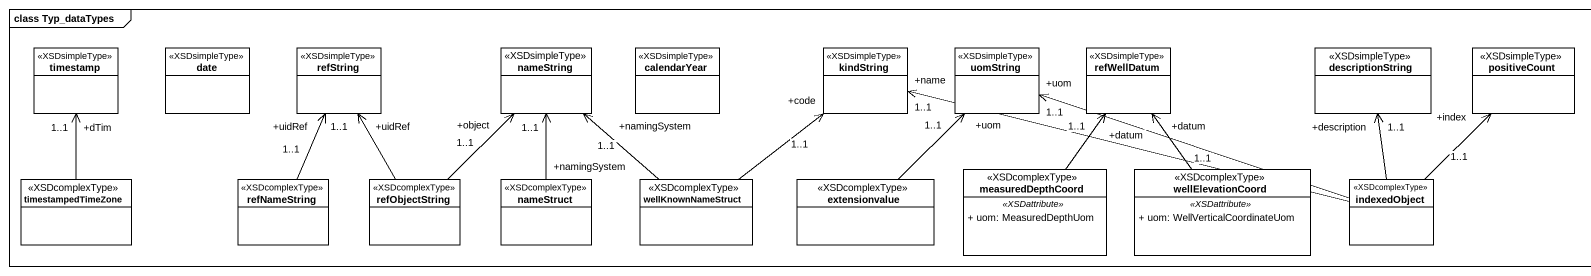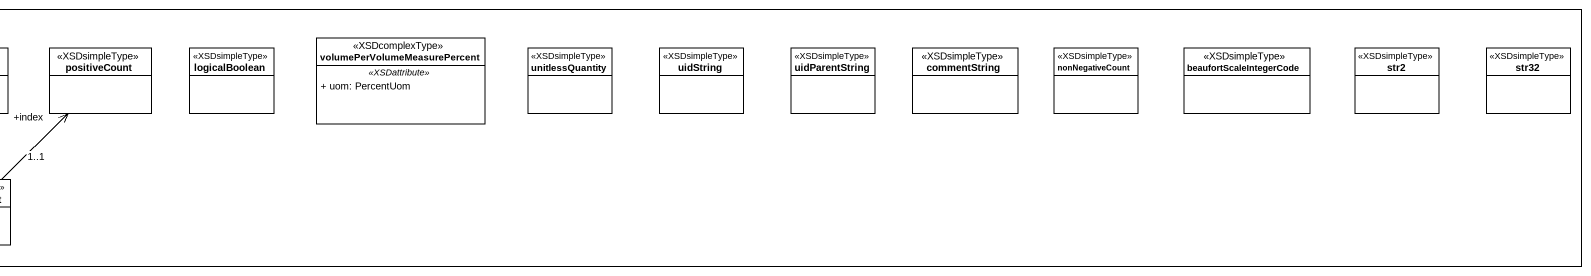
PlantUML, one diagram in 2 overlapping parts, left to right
@startuml
mainframe class Typ_dataTypes
hide circle
hide empty members
skinparam classAttributeIconSize 0
class timestamp <<XSDsimpleType>>
class date <<XSDsimpleType>>
class refString <<XSDsimpleType>>
class nameString <<XSDsimpleType>>
class calendarYear <<XSDsimpleType>>
class kindString <<XSDsimpleType>>
class uomString <<XSDsimpleType>>
class refWellDatum <<XSDsimpleType>>
class descriptionString <<XSDsimpleType>>
class positiveCount <<XSDsimpleType>>
class logicalBoolean <<XSDsimpleType>>
class "volumePerVolumeMeasurePercent" as volumePerVolumeMeasurePercen <<XSDcomplexType>> {
  .. <<XSDattribute>> ..
  + uom: PercentUom
}
class unitlessQuantity <<XSDsimpleType>>
class uidString <<XSDsimpleType>>
class uidParentString <<XSDsimpleType>>
class commentString <<XSDsimpleType>>
class nonNegativeCount <<XSDsimpleType>>
class beaufortScaleIntegerCode <<XSDsimpleType>>
class str2 <<XSDsimpleType>>
class str32 <<XSDsimpleType>>
class timestampedTimeZone <<XSDcomplexType>>
class refNameString <<XSDcomplexType>>
class refObjectString <<XSDcomplexType>>
class nameStruct <<XSDcomplexType>>
class wellKnownNameStruct <<XSDcomplexType>>
class extensionvalue <<XSDcomplexType>>
class measuredDepthCoord <<XSDcomplexType>> {
  .. <<XSDattribute>> ..
  + uom: MeasuredDepthUom
}
class wellElevationCoord <<XSDcomplexType>> {
  .. <<XSDattribute>> ..
  + uom: WellVerticalCoordinateUom
}
class indexedObject <<XSDcomplexType>>
timestampedTimeZone -up-> "+dTim\n1..1" timestamp
refNameString -up-> "+uidRef\n1..1" refString
refObjectString -up-> "+uidRef\n1..1" refString
refObjectString -up-> "+object\n1..1" nameString
nameStruct -up-> "+namingSystem\n1..1" nameString
wellKnownNameStruct -up-> "+namingSystem\n1..1" nameString
wellKnownNameStruct -up-> "+code\n1..1" kindString
extensionvalue -up-> "+uom\n1..1" uomString
measuredDepthCoord -up-> "+datum\n1..1" refWellDatum
wellElevationCoord -up-> "+datum\n1..1" refWellDatum
indexedObject -left-> "+name\n1..1" kindString
indexedObject -left-> "+uom\n1..1" uomString
indexedObject -up-> "+description\n1..1" descriptionString
indexedObject -up-> "+index\n1..1" positiveCount
@enduml
